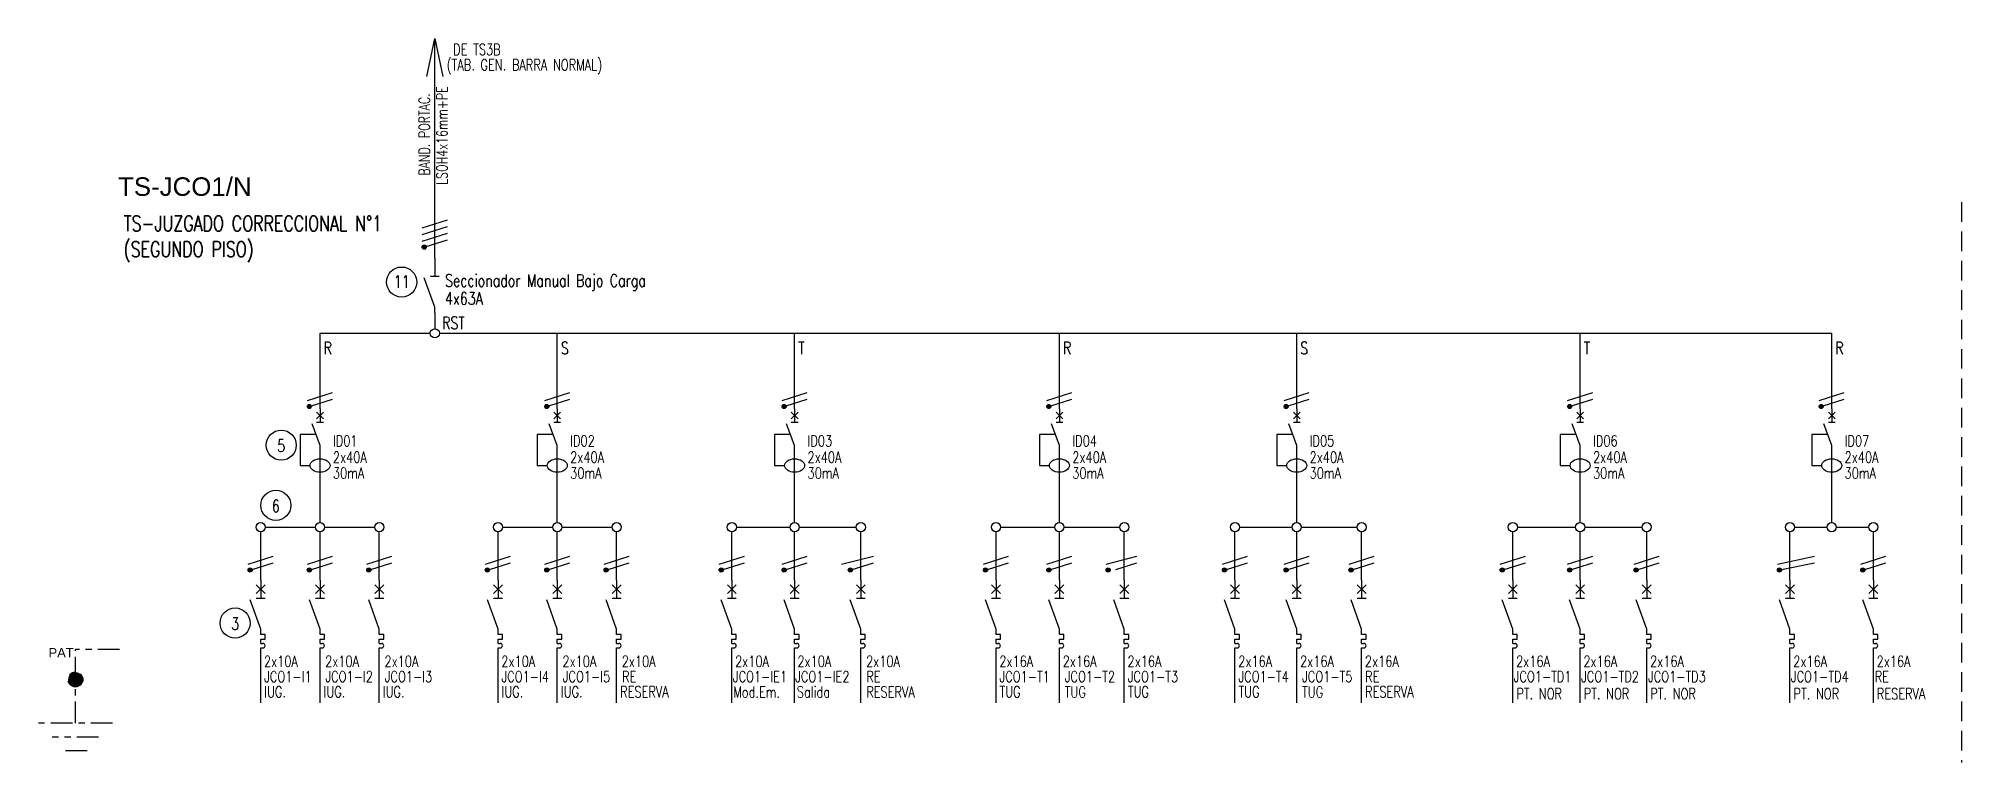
# Model space of a CAD drawing. Extents: x 3690.3 to 3721.5, y 1555.4 to 1567.1.
import ezdxf
from ezdxf.enums import TextEntityAlignment as Align

# ---------------------------------------------------------------- set-up
doc = ezdxf.new("R2010")
doc.units = 0
doc.linetypes.add('OCJ-ESQ UNI-CORREGIDOS IDO.br$0$DASHED', pattern=[19.05, 12.7, -6.35])
doc.linetypes.add('OCJ-ESQ UNI-CORREGIDOS IDO.br$0$EJE_5', pattern=[7.1, 5, -1, 0.1, -1])
for name, color, linetype in [('OCJ-ESQ UNI-CORREGIDOS IDO.br$0$00-IE-CABLES', 10, 'Continuous'), ('OCJ-ESQ UNI-CORREGIDOS IDO.br$0$01-ELE-APARATOS', 170, 'Continuous'), ('OCJ-ESQ UNI-CORREGIDOS IDO.br$0$ELECTRIC', 4, 'Continuous'), ('OCJ-ESQ UNI-CORREGIDOS IDO.br$0$PAT', 80, 'Continuous'), ('OCJ-ESQ UNI-CORREGIDOS IDO.br$0$TEXTO', 7, 'Continuous')]:
    doc.layers.add(name, color=color, linetype=linetype)
doc.styles.add('OCJ-ESQ UNI-CORREGIDOS IDO.br$0$ARIAL', font='Arial.ttf', dxfattribs={"height": 0.2})
doc.styles.add('OCJ-ESQ UNI-CORREGIDOS IDO.br$0$Electricidad', font='ROMANS.SHX', dxfattribs={"width": 0.75, "height": 0.175})

# ---------------------------------------------------------------- blocks, each defined once
blk = doc.blocks.new('OCJ-ESQ UNI-CORREGIDOS IDO.br$0$Unif-Interruptor-Dif')
for points in [[(-0.068, 0.11), (0.068, -0.025)], [(-0.068, -0.025), (0.068, 0.11)], [(0, 0.177), (0, -0.093)], [(-0.081, -0.343), (-0.405, -0.343), (-0.405, -0.97), (-0.202, -0.97)], [(0, -0.565), (-0.162, -0.121)], [(-0.068, -0.093), (0.068, -0.093)], [(0, -1.308), (0, -0.565)]]:
    blk.add_lwpolyline(points)
blk.add_ellipse((0, -0.97), major_axis=(0.203, 0), ratio=0.670814)
blk = doc.blocks.new('OCJ-ESQ UNI-CORREGIDOS IDO.br$0$Unif-Interruptor-Term')
for p, q in [((0, -1.013), (0.045, -1.013)), ((0, -1.103), (0.045, -1.103))]:
    blk.add_line(p, q)
for points in [[(-0.09, 0.177), (0.09, -0.003)], [(-0.09, -0.003), (0.09, 0.177)], [(0, 0.267), (0, -0.093)], [(0, -0.72), (-0.215, -0.128)], [(-0.09, -0.093), (0.09, -0.093)], [(0, -0.833), (0, -0.72)], [(0, -0.923), (0.09, -0.923), (0.09, -0.833), (0, -0.833)], [(0, -1.013), (0, -0.923)], [(0, -1.215), (0, -1.103)]]:
    blk.add_lwpolyline(points)
blk.add_arc((0.045, -1.058), 0.045, 270, 90)
blk = doc.blocks.new('OCJ-ESQ UNI-CORREGIDOS IDO.br$0$A$C7AFF483F')
for points in [[(0, 0.88), (0, 0.592)], [(0, 0.09), (-0.172, 0.564)], [(-0.072, 0.592), (0.072, 0.592)], [(0, 0), (0, 0.09)]]:
    blk.add_lwpolyline(points)

msp = doc.modelspace()

# ---------------------------------------------------------------- hatches: boundary and pattern name
at = {"layer": 'OCJ-ESQ UNI-CORREGIDOS IDO.br$0$00-IE-CABLES'}
for points in [[(3696.533, 1563.713, 1), (3696.588, 1563.753, 1)], [(3694.672, 1561.13, 1), (3694.727, 1561.169, 1)], [(3698.519, 1561.13, 1), (3698.573, 1561.169, 1)], [(3702.366, 1561.13, 1), (3702.42, 1561.169, 1)], [(3706.656, 1561.13, 1), (3706.711, 1561.169, 1)], [(3710.503, 1561.13, 1), (3710.558, 1561.169, 1)], [(3715.098, 1561.13, 1), (3715.152, 1561.169, 1)], [(3719.174, 1561.13, 1), (3719.229, 1561.169, 1)], [(3693.71, 1558.477, 1), (3693.765, 1558.517, 1)], [(3694.672, 1558.477, 1), (3694.727, 1558.517, 1)], [(3695.634, 1558.477, 1), (3695.688, 1558.517, 1)], [(3697.557, 1558.477, 1), (3697.612, 1558.517, 1)], [(3698.519, 1558.477, 1), (3698.573, 1558.517, 1)], [(3699.481, 1558.477, 1), (3699.535, 1558.517, 1)], [(3701.347, 1558.477, 1), (3701.402, 1558.517, 1)], [(3702.366, 1558.477, 1), (3702.42, 1558.517, 1)], [(3703.439, 1558.477, 1), (3703.493, 1558.517, 1)], [(3705.63, 1558.477, 1), (3705.684, 1558.517, 1)], [(3706.656, 1558.477, 1), (3706.711, 1558.517, 1)], [(3707.618, 1558.477, 1), (3707.673, 1558.517, 1)], [(3709.503, 1558.477, 1), (3709.557, 1558.517, 1)], [(3710.503, 1558.477, 1), (3710.558, 1558.517, 1)], [(3711.556, 1558.477, 1), (3711.61, 1558.517, 1)], [(3714.006, 1558.477, 1), (3714.061, 1558.517, 1)], [(3715.098, 1558.477, 1), (3715.152, 1558.517, 1)], [(3716.176, 1558.477, 1), (3716.231, 1558.517, 1)], [(3718.499, 1558.477, 1), (3718.553, 1558.517, 1)], [(3719.85, 1558.477, 1), (3719.904, 1558.517, 1)]]:
    msp.add_hatch(color=256, dxfattribs=at).paths.add_polyline_path(points)
at = {"layer": 'OCJ-ESQ UNI-CORREGIDOS IDO.br$0$PAT', "linetype": 'OCJ-ESQ UNI-CORREGIDOS IDO.br$0$EJE_5', "ltscale": 0.07}
h = msp.add_hatch(color=256, dxfattribs=at)
h.paths.add_polyline_path([(3690.787, 1556.723), (3691.027, 1556.723, 1)])
h.paths.add_polyline_path([(3691.027, 1556.723), (3690.907, 1556.723), (3690.907, 1556.603, 0.414214)])
h.paths.add_polyline_path([(3690.907, 1556.723), (3690.787, 1556.723, 0.414214), (3690.907, 1556.603)])

# ---------------------------------------------------------------- linework, layer by layer
at = {"layer": 'OCJ-ESQ UNI-CORREGIDOS IDO.br$0$00-IE-CABLES'}
for p, q in [((3696.732, 1563.551), (3696.732, 1567.116)), ((3696.732, 1562.671), (3696.732, 1562.41)), ((3694.871, 1561.109), (3694.871, 1562.336)), ((3694.871, 1562.336), (3696.657, 1562.336)), ((3696.805, 1562.336), (3719.373, 1562.336)), ((3698.717, 1561.109), (3698.717, 1562.336)), ((3702.564, 1561.109), (3702.564, 1562.336)), ((3706.855, 1561.109), (3706.855, 1562.336)), ((3710.702, 1561.109), (3710.702, 1562.336)), ((3715.296, 1561.109), (3715.296, 1562.336)), ((3719.373, 1561.109), (3719.373, 1562.336)), ((3694.871, 1559.267), (3694.871, 1560.069)), ((3698.717, 1559.267), (3698.717, 1560.069)), ((3702.564, 1559.267), (3702.564, 1560.069)), ((3706.855, 1559.267), (3706.855, 1560.069)), ((3710.702, 1559.267), (3710.702, 1560.069)), ((3715.296, 1559.267), (3715.296, 1560.069)), ((3719.373, 1559.267), (3719.373, 1560.069)), ((3693.983, 1559.193), (3694.797, 1559.193)), ((3694.945, 1559.193), (3695.758, 1559.193)), ((3697.83, 1559.193), (3698.643, 1559.193)), ((3698.792, 1559.193), (3699.605, 1559.193)), ((3701.62, 1559.193), (3702.49, 1559.193)), ((3702.638, 1559.193), (3703.563, 1559.193)), ((3705.902, 1559.193), (3706.781, 1559.193)), ((3706.929, 1559.193), (3707.833, 1559.193)), ((3709.775, 1559.193), (3710.628, 1559.193)), ((3710.776, 1559.193), (3711.68, 1559.193)), ((3714.279, 1559.193), (3715.222, 1559.193)), ((3715.37, 1559.193), (3716.301, 1559.193)), ((3718.771, 1559.193), (3719.299, 1559.193)), ((3719.447, 1559.193), (3719.974, 1559.193)), ((3693.909, 1558.331), (3693.909, 1559.119)), ((3694.871, 1558.331), (3694.871, 1559.119)), ((3695.832, 1558.331), (3695.832, 1559.119)), ((3697.756, 1558.331), (3697.756, 1559.119)), ((3698.717, 1558.331), (3698.717, 1559.119)), ((3699.679, 1558.331), (3699.679, 1559.119)), ((3701.546, 1558.331), (3701.546, 1559.119)), ((3702.564, 1558.331), (3702.564, 1559.119)), ((3703.637, 1558.331), (3703.637, 1559.119)), ((3705.828, 1558.331), (3705.828, 1559.119)), ((3706.855, 1558.331), (3706.855, 1559.119)), ((3707.907, 1558.331), (3707.907, 1559.119)), ((3709.701, 1558.331), (3709.701, 1559.119)), ((3710.702, 1558.331), (3710.702, 1559.119)), ((3711.754, 1558.331), (3711.754, 1559.119)), ((3714.205, 1558.331), (3714.205, 1559.119)), ((3715.296, 1558.331), (3715.296, 1559.119)), ((3716.375, 1558.331), (3716.375, 1559.119)), ((3718.697, 1558.331), (3718.697, 1559.119)), ((3720.048, 1558.331), (3720.048, 1559.119)), ((3693.909, 1556.343), (3693.909, 1557.145)), ((3694.871, 1556.343), (3694.871, 1557.145)), ((3695.832, 1556.343), (3695.832, 1557.145)), ((3697.756, 1556.343), (3697.756, 1557.145)), ((3698.717, 1556.343), (3698.717, 1557.145)), ((3699.679, 1556.343), (3699.679, 1557.145)), ((3701.546, 1556.343), (3701.546, 1557.145)), ((3702.564, 1556.343), (3702.564, 1557.145)), ((3703.637, 1556.343), (3703.637, 1557.145)), ((3705.828, 1556.343), (3705.828, 1557.145)), ((3706.855, 1556.343), (3706.855, 1557.145)), ((3707.907, 1556.343), (3707.907, 1557.145)), ((3709.701, 1556.343), (3709.701, 1557.145)), ((3710.702, 1556.343), (3710.702, 1557.145)), ((3711.754, 1556.343), (3711.754, 1557.145)), ((3714.205, 1556.343), (3714.205, 1557.145)), ((3715.296, 1556.343), (3715.296, 1557.145)), ((3716.375, 1556.343), (3716.375, 1557.145)), ((3718.697, 1556.343), (3718.697, 1557.145)), ((3720.048, 1556.343), (3720.048, 1557.145))]:
    msp.add_line(p, q, dxfattribs=at)
for points in [[(3696.601, 1566.498), (3696.732, 1567.116), (3696.862, 1566.498)], [(3696.528, 1564.047), (3696.935, 1564.176)], [(3696.528, 1563.939), (3696.935, 1564.068)], [(3696.528, 1563.831), (3696.935, 1563.96)], [(3696.592, 1563.743), (3696.935, 1563.852)], [(3694.667, 1561.247), (3695.074, 1561.376)], [(3698.514, 1561.247), (3698.921, 1561.376)], [(3702.361, 1561.247), (3702.768, 1561.376)], [(3706.651, 1561.247), (3707.058, 1561.376)], [(3710.498, 1561.247), (3710.905, 1561.376)], [(3715.093, 1561.247), (3715.5, 1561.376)], [(3719.169, 1561.247), (3719.576, 1561.376)], [(3694.732, 1561.16), (3695.074, 1561.268)], [(3698.578, 1561.16), (3698.921, 1561.268)], [(3702.425, 1561.16), (3702.768, 1561.268)], [(3706.716, 1561.16), (3707.058, 1561.268)], [(3710.563, 1561.16), (3710.905, 1561.268)], [(3715.157, 1561.16), (3715.5, 1561.268)], [(3719.234, 1561.16), (3719.576, 1561.268)], [(3693.705, 1558.595), (3694.112, 1558.724)], [(3693.77, 1558.507), (3694.112, 1558.616)], [(3694.667, 1558.595), (3695.074, 1558.724)], [(3694.732, 1558.507), (3695.074, 1558.616)], [(3695.629, 1558.595), (3696.036, 1558.724)], [(3695.693, 1558.507), (3696.036, 1558.616)], [(3697.552, 1558.595), (3697.959, 1558.724)], [(3697.617, 1558.507), (3697.959, 1558.616)], [(3698.514, 1558.595), (3698.921, 1558.724)], [(3698.578, 1558.507), (3698.921, 1558.616)], [(3699.476, 1558.595), (3699.883, 1558.724)], [(3699.54, 1558.507), (3699.883, 1558.616)], [(3701.342, 1558.595), (3701.749, 1558.724)], [(3701.407, 1558.507), (3701.749, 1558.616)], [(3702.361, 1558.595), (3702.768, 1558.724)], [(3702.425, 1558.507), (3702.768, 1558.616)], [(3703.323, 1558.595), (3703.841, 1558.724)], [(3703.498, 1558.507), (3703.841, 1558.616)], [(3705.625, 1558.595), (3706.032, 1558.724)], [(3705.689, 1558.507), (3706.032, 1558.616)], [(3706.651, 1558.595), (3707.058, 1558.724)], [(3706.716, 1558.507), (3707.058, 1558.616)], [(3707.613, 1558.595), (3708.111, 1558.724)], [(3707.768, 1558.507), (3708.111, 1558.616)], [(3709.498, 1558.595), (3709.905, 1558.724)], [(3709.562, 1558.507), (3709.905, 1558.616)], [(3710.498, 1558.595), (3710.905, 1558.724)], [(3710.563, 1558.507), (3710.905, 1558.616)], [(3711.551, 1558.595), (3711.958, 1558.724)], [(3711.615, 1558.507), (3711.958, 1558.616)], [(3714.001, 1558.595), (3714.408, 1558.724)], [(3714.066, 1558.507), (3714.408, 1558.616)], [(3715.093, 1558.595), (3715.5, 1558.724)], [(3715.157, 1558.507), (3715.5, 1558.616)], [(3716.171, 1558.595), (3716.578, 1558.724)], [(3716.236, 1558.507), (3716.578, 1558.616)], [(3718.494, 1558.595), (3719.095, 1558.724)], [(3718.558, 1558.507), (3719.095, 1558.616)], [(3719.845, 1558.595), (3720.252, 1558.724)], [(3719.909, 1558.507), (3720.252, 1558.616)]]:
    msp.add_lwpolyline(points, dxfattribs=at)
for centre, radius in [((3696.56, 1563.733), 0.0338), ((3696.732, 1562.336), 0.0741), ((3694.699, 1561.149), 0.0338), ((3698.546, 1561.149), 0.0338), ((3702.393, 1561.149), 0.0338), ((3706.684, 1561.149), 0.0338), ((3710.53, 1561.149), 0.0338), ((3715.125, 1561.149), 0.0338), ((3719.202, 1561.149), 0.0338), ((3693.909, 1559.193), 0.0741), ((3694.871, 1559.193), 0.0741), ((3695.832, 1559.193), 0.0741), ((3697.756, 1559.193), 0.0741), ((3698.717, 1559.193), 0.0741), ((3699.679, 1559.193), 0.0741), ((3701.546, 1559.193), 0.0741), ((3702.564, 1559.193), 0.0741), ((3703.637, 1559.193), 0.0741), ((3705.828, 1559.193), 0.0741), ((3706.855, 1559.193), 0.0741), ((3707.907, 1559.193), 0.0741), ((3709.701, 1559.193), 0.0741), ((3710.702, 1559.193), 0.0741), ((3711.754, 1559.193), 0.0741), ((3714.205, 1559.193), 0.0741), ((3715.296, 1559.193), 0.0741), ((3716.375, 1559.193), 0.0741), ((3718.697, 1559.193), 0.0741), ((3719.373, 1559.193), 0.0741), ((3720.048, 1559.193), 0.0741), ((3693.738, 1558.497), 0.0338), ((3694.699, 1558.497), 0.0338), ((3695.661, 1558.497), 0.0338), ((3697.584, 1558.497), 0.0338), ((3698.546, 1558.497), 0.0338), ((3699.508, 1558.497), 0.0338), ((3701.374, 1558.497), 0.0338), ((3702.393, 1558.497), 0.0338), ((3703.466, 1558.497), 0.0338), ((3705.657, 1558.497), 0.0338), ((3706.684, 1558.497), 0.0338), ((3707.645, 1558.497), 0.0338), ((3709.53, 1558.497), 0.0338), ((3710.53, 1558.497), 0.0338), ((3711.583, 1558.497), 0.0338), ((3714.033, 1558.497), 0.0338), ((3715.125, 1558.497), 0.0338), ((3716.203, 1558.497), 0.0338), ((3718.526, 1558.497), 0.0338), ((3719.877, 1558.497), 0.0338)]:
    msp.add_circle(centre, radius, dxfattribs=at)
at = {"layer": 'OCJ-ESQ UNI-CORREGIDOS IDO.br$0$ELECTRIC', "linetype": 'OCJ-ESQ UNI-CORREGIDOS IDO.br$0$DASHED', "ltscale": 0.025}
msp.add_lwpolyline([(3721.478, 1564.461), (3721.478, 1555.376)], dxfattribs=at)
at = {"layer": 'OCJ-ESQ UNI-CORREGIDOS IDO.br$0$PAT', "linetype": 'OCJ-ESQ UNI-CORREGIDOS IDO.br$0$EJE_5', "ltscale": 0.07}
for p, q in [((3691.622, 1557.21), (3690.907, 1557.21)), ((3690.907, 1556.739), (3690.907, 1557.21)), ((3690.907, 1556.014), (3690.907, 1556.723)), ((3691.507, 1556.014), (3690.307, 1556.014)), ((3691.282, 1555.789), (3690.532, 1555.789)), ((3691.095, 1555.564), (3690.72, 1555.564))]:
    msp.add_line(p, q, dxfattribs=at)
msp.add_circle((3690.907, 1556.723), 0.12, dxfattribs=at)
msp.add_circle((3690.907, 1556.723), 0.12, dxfattribs=at)
at = {"layer": 'OCJ-ESQ UNI-CORREGIDOS IDO.br$0$TEXTO'}
for centre in [(3696.194, 1563.166), (3694.242, 1560.522), (3694.155, 1559.546), (3693.495, 1557.638)]:
    msp.add_circle(centre, 0.244, dxfattribs=at)

# ---------------------------------------------------------------- block references
at = {"layer": 'OCJ-ESQ UNI-CORREGIDOS IDO.br$0$01-ELE-APARATOS'}
msp.add_blockref('OCJ-ESQ UNI-CORREGIDOS IDO.br$0$A$C7AFF483F', (3696.732, 1562.671), dxfattribs=at)
at = {"layer": 'OCJ-ESQ UNI-CORREGIDOS IDO.br$0$01-ELE-APARATOS', "xscale": 0.7999999999999546, "yscale": 0.7999999999999546, "zscale": 0.7999999999999546}
for name, p in [('OCJ-ESQ UNI-CORREGIDOS IDO.br$0$Unif-Interruptor-Dif', (3694.871, 1560.967)), ('OCJ-ESQ UNI-CORREGIDOS IDO.br$0$Unif-Interruptor-Dif', (3698.717, 1560.967)), ('OCJ-ESQ UNI-CORREGIDOS IDO.br$0$Unif-Interruptor-Dif', (3702.564, 1560.967)), ('OCJ-ESQ UNI-CORREGIDOS IDO.br$0$Unif-Interruptor-Dif', (3706.855, 1560.967)), ('OCJ-ESQ UNI-CORREGIDOS IDO.br$0$Unif-Interruptor-Dif', (3710.702, 1560.967)), ('OCJ-ESQ UNI-CORREGIDOS IDO.br$0$Unif-Interruptor-Dif', (3715.296, 1560.967)), ('OCJ-ESQ UNI-CORREGIDOS IDO.br$0$Unif-Interruptor-Dif', (3719.373, 1560.967)), ('OCJ-ESQ UNI-CORREGIDOS IDO.br$0$Unif-Interruptor-Term', (3693.909, 1558.117)), ('OCJ-ESQ UNI-CORREGIDOS IDO.br$0$Unif-Interruptor-Term', (3694.871, 1558.117)), ('OCJ-ESQ UNI-CORREGIDOS IDO.br$0$Unif-Interruptor-Term', (3695.832, 1558.117)), ('OCJ-ESQ UNI-CORREGIDOS IDO.br$0$Unif-Interruptor-Term', (3697.756, 1558.117)), ('OCJ-ESQ UNI-CORREGIDOS IDO.br$0$Unif-Interruptor-Term', (3698.717, 1558.117)), ('OCJ-ESQ UNI-CORREGIDOS IDO.br$0$Unif-Interruptor-Term', (3699.679, 1558.117)), ('OCJ-ESQ UNI-CORREGIDOS IDO.br$0$Unif-Interruptor-Term', (3701.546, 1558.117)), ('OCJ-ESQ UNI-CORREGIDOS IDO.br$0$Unif-Interruptor-Term', (3702.564, 1558.117)), ('OCJ-ESQ UNI-CORREGIDOS IDO.br$0$Unif-Interruptor-Term', (3703.637, 1558.117)), ('OCJ-ESQ UNI-CORREGIDOS IDO.br$0$Unif-Interruptor-Term', (3705.828, 1558.117)), ('OCJ-ESQ UNI-CORREGIDOS IDO.br$0$Unif-Interruptor-Term', (3706.855, 1558.117)), ('OCJ-ESQ UNI-CORREGIDOS IDO.br$0$Unif-Interruptor-Term', (3707.907, 1558.117)), ('OCJ-ESQ UNI-CORREGIDOS IDO.br$0$Unif-Interruptor-Term', (3709.701, 1558.117)), ('OCJ-ESQ UNI-CORREGIDOS IDO.br$0$Unif-Interruptor-Term', (3710.702, 1558.117)), ('OCJ-ESQ UNI-CORREGIDOS IDO.br$0$Unif-Interruptor-Term', (3711.754, 1558.117)), ('OCJ-ESQ UNI-CORREGIDOS IDO.br$0$Unif-Interruptor-Term', (3714.205, 1558.117)), ('OCJ-ESQ UNI-CORREGIDOS IDO.br$0$Unif-Interruptor-Term', (3715.296, 1558.117)), ('OCJ-ESQ UNI-CORREGIDOS IDO.br$0$Unif-Interruptor-Term', (3716.375, 1558.117)), ('OCJ-ESQ UNI-CORREGIDOS IDO.br$0$Unif-Interruptor-Term', (3718.697, 1558.117)), ('OCJ-ESQ UNI-CORREGIDOS IDO.br$0$Unif-Interruptor-Term', (3720.048, 1558.117))]:
    msp.add_blockref(name, p, dxfattribs=at)

# ---------------------------------------------------------------- texts
at = {"layer": 'OCJ-ESQ UNI-CORREGIDOS IDO.br$0$TEXTO', "style": 'OCJ-ESQ UNI-CORREGIDOS IDO.br$0$Electricidad', "width": 0.75}
for s, height, p in [('DE TS3B', 0.18, (3697.03, 1566.846)), ('(TAB. GEN. BARRA NORMAL)', 0.18, (3696.923, 1566.598)), ('TS-JUZGADO CORRECCIONAL N°1', 0.25, (3691.69, 1563.991)), ('(SEGUNDO PISO)', 0.25, (3691.69, 1563.574)), ('11', 0.2, (3696.066, 1563.072)), ('Seccionador Manual Bajo Carga', 0.2, (3696.899, 1563.091)), ('4x63A', 0.2, (3696.899, 1562.8)), ('RST', 0.2, (3696.85, 1562.404)), ('R', 0.2, (3694.928, 1561.998)), ('S', 0.2, (3698.775, 1561.998)), ('T', 0.2, (3702.622, 1561.998)), ('R', 0.2, (3706.913, 1561.998)), ('S', 0.2, (3710.759, 1561.998)), ('T', 0.2, (3715.354, 1561.998)), ('R', 0.2, (3719.43, 1561.998)), ('5', 0.2, (3694.178, 1560.412)), ('2x40A', 0.18, (3695.08, 1560.237)), ('ID01', 0.18, (3695.08, 1560.501)), ('2x40A', 0.18, (3698.926, 1560.237)), ('ID02', 0.18, (3698.926, 1560.501)), ('2x40A', 0.18, (3702.773, 1560.237)), ('ID03', 0.18, (3702.773, 1560.501)), ('2x40A', 0.18, (3707.064, 1560.237)), ('ID04', 0.18, (3707.064, 1560.501)), ('2x40A', 0.18, (3710.911, 1560.237)), ('ID05', 0.18, (3710.911, 1560.501)), ('2x40A', 0.18, (3715.505, 1560.237)), ('ID06', 0.18, (3715.505, 1560.501)), ('2x40A', 0.18, (3719.582, 1560.237)), ('ID07', 0.18, (3719.582, 1560.501)), ('30mA', 0.18, (3695.08, 1559.98)), ('30mA', 0.18, (3698.926, 1559.98)), ('30mA', 0.18, (3702.773, 1559.98)), ('30mA', 0.18, (3707.064, 1559.98)), ('30mA', 0.18, (3710.911, 1559.98)), ('30mA', 0.18, (3715.505, 1559.98)), ('30mA', 0.18, (3719.582, 1559.98)), ('6', 0.2, (3694.091, 1559.436)), ('3', 0.2, (3693.431, 1557.528)), ('2x10A', 0.18, (3693.962, 1556.927)), ('2x10A', 0.18, (3694.954, 1556.927)), ('2x10A', 0.18, (3695.916, 1556.927)), ('2x10A', 0.18, (3697.809, 1556.927)), ('2x10A', 0.18, (3698.801, 1556.927)), ('2x10A', 0.18, (3699.762, 1556.927)), ('2x10A', 0.18, (3701.599, 1556.927)), ('2x10A', 0.18, (3702.608, 1556.927)), ('2x10A', 0.18, (3703.721, 1556.927)), ('2x16A', 0.18, (3705.881, 1556.927)), ('2x16A', 0.18, (3706.908, 1556.927)), ('2x16A', 0.18, (3707.96, 1556.927)), ('2x16A', 0.18, (3709.754, 1556.927)), ('2x16A', 0.18, (3710.755, 1556.927)), ('2x16A', 0.18, (3711.807, 1556.927)), ('2x16A', 0.18, (3714.258, 1556.927)), ('2x16A', 0.18, (3715.349, 1556.927)), ('2x16A', 0.18, (3716.428, 1556.927)), ('2x16A', 0.18, (3718.75, 1556.927)), ('2x16A', 0.18, (3720.101, 1556.927)), ('JCO1-I1', 0.18, (3693.966, 1556.679)), ('JCO1-I2', 0.18, (3694.958, 1556.679)), ('JCO1-I3', 0.18, (3695.92, 1556.679)), ('JCO1-I4', 0.18, (3697.813, 1556.679)), ('JCO1-I5', 0.18, (3698.805, 1556.679)), ('RE', 0.18, (3699.767, 1556.679)), ('JCO1-IE1', 0.18, (3701.563, 1556.679)), ('JCO1-IE2', 0.18, (3702.573, 1556.679)), ('RE', 0.18, (3703.725, 1556.679)), ('JCO1-T1', 0.18, (3705.885, 1556.679)), ('JCO1-T2', 0.18, (3706.942, 1556.679)), ('JCO1-T3', 0.18, (3707.964, 1556.679)), ('JCO1-T4', 0.18, (3709.758, 1556.679)), ('JCO1-T5', 0.18, (3710.789, 1556.679)), ('RE', 0.18, (3711.811, 1556.679)), ('JCO1-TD1', 0.18, (3714.219, 1556.679)), ('JCO1-TD2', 0.18, (3715.312, 1556.679)), ('JCO1-TD3', 0.18, (3716.396, 1556.679)), ('JCO1-TD4', 0.18, (3718.712, 1556.679)), ('RE', 0.18, (3720.07, 1556.679)), ('IUG.', 0.18, (3693.966, 1556.433)), ('IUG.', 0.18, (3694.928, 1556.433)), ('IUG.', 0.18, (3695.889, 1556.433)), ('IUG.', 0.18, (3697.813, 1556.433)), ('IUG.', 0.18, (3698.775, 1556.433)), ('RESERVA', 0.18, (3699.736, 1556.433)), ('Mod.Em.', 0.18, (3701.569, 1556.43)), ('Salida', 0.18, (3702.6, 1556.43)), ('RESERVA', 0.18, (3703.725, 1556.43)), ('TUG', 0.18, (3705.885, 1556.433)), ('TUG', 0.18, (3706.942, 1556.43)), ('TUG', 0.18, (3707.965, 1556.433)), ('TUG', 0.18, (3709.758, 1556.433)), ('TUG', 0.18, (3710.789, 1556.43)), ('RESERVA', 0.18, (3711.811, 1556.433)), ('PT. NOR', 0.18, (3714.262, 1556.402)), ('PT. NOR', 0.18, (3715.353, 1556.402)), ('PT. NOR', 0.18, (3716.432, 1556.402)), ('PT. NOR', 0.18, (3718.754, 1556.402)), ('RESERVA', 0.18, (3720.105, 1556.402))]:
    msp.add_text(s, height=height, dxfattribs=at).set_placement(p)
for s, p in [('LSOH4x16mm+PE', (3696.936, 1565.541)), ('BAND. PORTAC.', (3696.649, 1565.558))]:
    msp.add_text(s, height=0.175, rotation=90, dxfattribs=at).set_placement(p, align=Align.CENTER)
at = {"layer": 'OCJ-ESQ UNI-CORREGIDOS IDO.br$0$TEXTO', "style": 'OCJ-ESQ UNI-CORREGIDOS IDO.br$0$ARIAL'}
for s, height, p in [('TS-JCO1/N', 0.3, (3691.597, 1564.564)), ('PAT', 0.15, (3690.471, 1557.082))]:
    msp.add_text(s, height=height, dxfattribs=at).set_placement(p)

doc.saveas('drawing.dxf')
